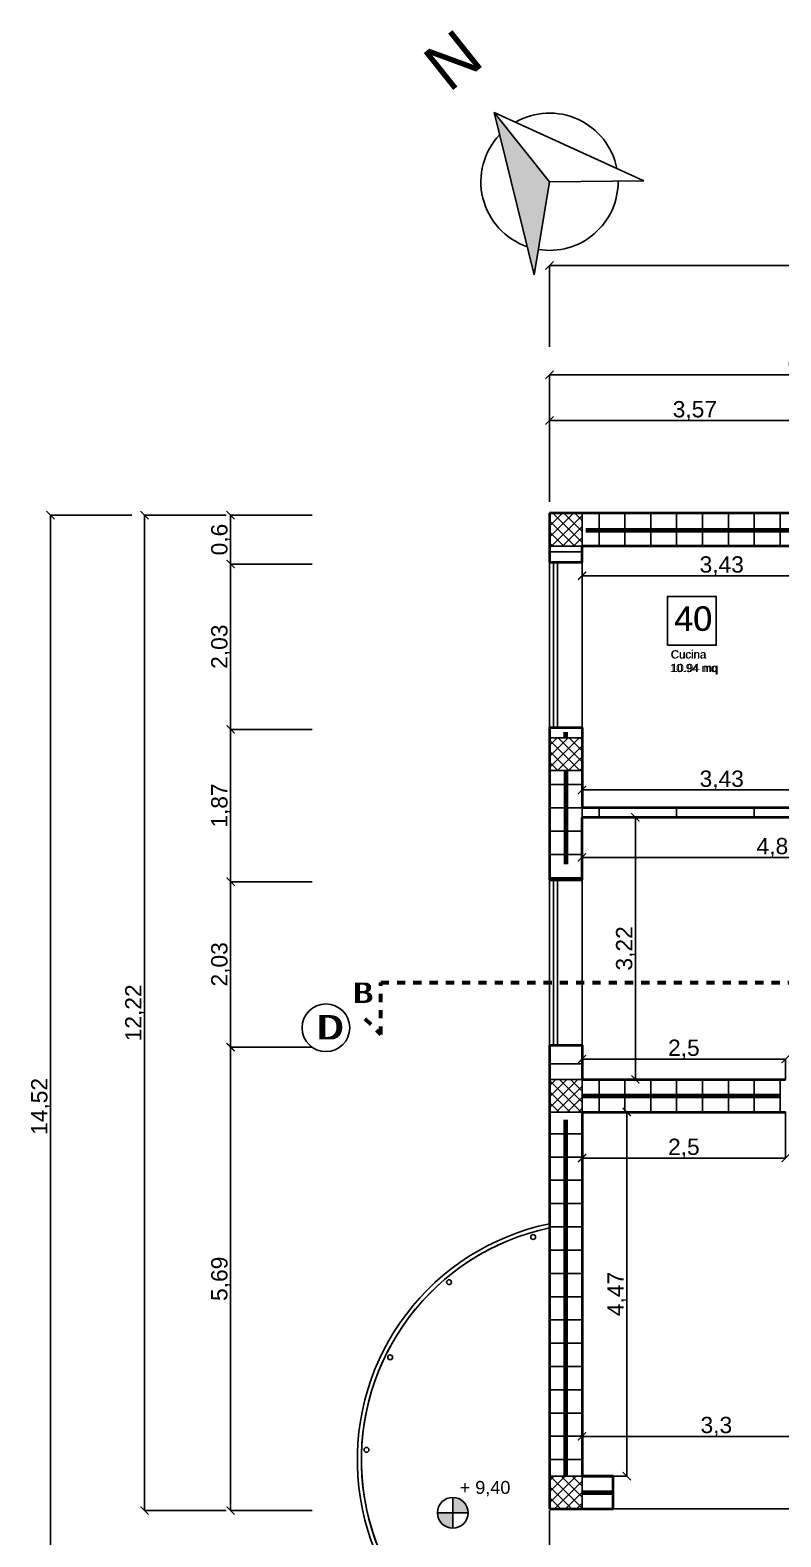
# Model space of a CAD drawing. Header units: millimetres. Extents: x 2459 to 3981, y 1231 to 4850.
# Drawn here: x 3721.84 to 3731.06, y 1279.73 to 1298.22 of the extents above; entities that cross this region are included whole.
import ezdxf
from ezdxf.enums import TextEntityAlignment as Align

# ---------------------------------------------------------------- set-up
doc = ezdxf.new("R2010")
doc.units = ezdxf.units.MM
doc.linetypes.add('JIS_02_0.7', pattern=[1.35, 0.75, -0.6])
doc.linetypes.add('TRATTEGGIATA', pattern=[0.75, 0.5, -0.25])
for name, color, linetype, lineweight in [('linee murature', 253, 'Continuous', 70), ('linee muri', 7, 'Continuous', 40), ('SEZIONI', 7, 'TRATTEGGIATA', 60)]:
    doc.layers.add(name, color=color, linetype=linetype, lineweight=lineweight)
doc.layers.add('quoteee', color=7, linetype='Continuous')
doc.styles.get("Standard").update_dxf_attribs({"font": 'arial.ttf'})
doc.dimstyles.new('Copia di ISO-25', dxfattribs={"dimtxt": 0.2, "dimasz": 0.1, "dimexe": 0, "dimexo": 0, "dimgap": 0, "dimtad": 3, "dimtxsty": 'Standard', "dimblk": 'ARCHTICK', "dimcen": -2.5, "dimclrd": 256, "dimclre": 256, "dimclrt": 256, "dimadec": 0, "dimazin": 0, "dimtfac": 1, "dimtmove": 2, "dimatfit": 3, "dimldrblk": 'ARCHTICK', "dimfxl": 1, "dimfxlon": 1, "dimtfillclr": 256, "dimlwd": -1, "dimlwe": -1, "dimarcsym": 0})

# ---------------------------------------------------------------- blocks, each defined once
blk = doc.blocks.new('_ArchTick')
at = {"color": 0, "linetype": 'ByBlock', "const_width": 0.15}
blk.add_lwpolyline([(-0.5, -0.5), (0.5, 0.5)], dxfattribs=at)
blk = doc.blocks.new('*D258')
at = {"layer": 'Defpoints', "color": 0, "lineweight": -3, "transparency": 16777216}
for p in [(3728.215, 1293.43), (3728.215, 1292.291), (3731.785, 1292.291)]:
    blk.add_point(p, dxfattribs=at)
at = {"layer": 'quoteee', "transparency": 16777216}
for p, q in [((3728.215, 1292.43), (3728.215, 1293.43)), ((3731.785, 1293.43), (3728.215, 1293.43)), ((3731.785, 1292.43), (3731.785, 1293.43))]:
    blk.add_line(p, q, dxfattribs=at)
at = {"layer": 'quoteee', "transparency": 16777216, "xscale": 0.1, "yscale": 0.1, "zscale": 0.1, "rotation": 180}
blk.add_blockref('_ArchTick', (3728.215, 1293.43), dxfattribs=at)
at = {"layer": 'quoteee', "transparency": 16777216, "xscale": 0.1, "yscale": 0.1, "zscale": 0.1}
blk.add_blockref('_ArchTick', (3731.785, 1293.43), dxfattribs=at)
at = {"layer": 'quoteee', "transparency": 16777216, "insert": (3730, 1293.55), "char_height": 0.2, "attachment_point": 5}
blk.add_mtext('3,57', dxfattribs=at)
blk = doc.blocks.new('*D259')
at = {"layer": 'Defpoints', "color": 0, "lineweight": -3, "transparency": 16777216}
for p in [(3734.605, 1293.99), (3728.215, 1292.291), (3734.605, 1292.291)]:
    blk.add_point(p, dxfattribs=at)
at = {"layer": 'quoteee', "transparency": 16777216}
for p, q in [((3728.215, 1292.99), (3728.215, 1293.99)), ((3728.215, 1293.99), (3734.605, 1293.99)), ((3734.605, 1292.99), (3734.605, 1293.99))]:
    blk.add_line(p, q, dxfattribs=at)
at = {"layer": 'quoteee', "transparency": 16777216, "xscale": 0.1, "yscale": 0.1, "zscale": 0.1, "rotation": 180}
blk.add_blockref('_ArchTick', (3728.215, 1293.99), dxfattribs=at)
at = {"layer": 'quoteee', "transparency": 16777216, "xscale": 0.1, "yscale": 0.1, "zscale": 0.1}
blk.add_blockref('_ArchTick', (3734.605, 1293.99), dxfattribs=at)
at = {"layer": 'quoteee', "transparency": 16777216, "insert": (3731.41, 1294.111), "char_height": 0.2, "attachment_point": 5}
blk.add_mtext('6,39', dxfattribs=at)
blk = doc.blocks.new('*D260')
at = {"layer": 'Defpoints', "color": 0, "lineweight": -3, "transparency": 16777216}
for p in [(3744.515, 1295.334), (3728.215, 1292.291), (3744.515, 1292.291)]:
    blk.add_point(p, dxfattribs=at)
at = {"layer": 'quoteee', "transparency": 16777216}
for p, q in [((3728.215, 1294.334), (3728.215, 1295.334)), ((3728.215, 1295.334), (3744.515, 1295.334)), ((3744.515, 1294.334), (3744.515, 1295.334))]:
    blk.add_line(p, q, dxfattribs=at)
at = {"layer": 'quoteee', "transparency": 16777216, "xscale": 0.1, "yscale": 0.1, "zscale": 0.1, "rotation": 180}
blk.add_blockref('_ArchTick', (3728.215, 1295.334), dxfattribs=at)
at = {"layer": 'quoteee', "transparency": 16777216, "xscale": 0.1, "yscale": 0.1, "zscale": 0.1}
blk.add_blockref('_ArchTick', (3744.515, 1295.334), dxfattribs=at)
at = {"layer": 'quoteee', "transparency": 16777216, "insert": (3736.365, 1295.455), "char_height": 0.2, "attachment_point": 5}
blk.add_mtext('16,3', dxfattribs=at)
blk = doc.blocks.new('*D211')
at = {"layer": 'Defpoints', "color": 0, "lineweight": -3, "transparency": 16777216}
for p in [(3728.215, 1292.268), (3724.298, 1291.668), (3728.215, 1291.668)]:
    blk.add_point(p, dxfattribs=at)
at = {"layer": 'quoteee', "transparency": 16777216}
for p, q in [((3725.298, 1292.268), (3724.298, 1292.268)), ((3724.298, 1292.268), (3724.298, 1291.668)), ((3725.298, 1291.668), (3724.298, 1291.668))]:
    blk.add_line(p, q, dxfattribs=at)
at = {"layer": 'quoteee', "transparency": 16777216, "xscale": 0.1, "yscale": 0.1, "zscale": 0.1}
for p, rotation in [((3724.298, 1292.268), 90), ((3724.298, 1291.668), 270)]:
    blk.add_blockref('_ArchTick', p, dxfattribs=dict(at, rotation=rotation))
at = {"layer": 'quoteee', "transparency": 16777216, "insert": (3724.178, 1291.968), "char_height": 0.2, "attachment_point": 5, "rotation": 90}
blk.add_mtext('0,6', dxfattribs=at)
blk = doc.blocks.new('*D212')
at = {"layer": 'Defpoints', "color": 0, "lineweight": -3, "transparency": 16777216}
for p in [(3728.215, 1291.668), (3724.298, 1289.638), (3728.215, 1289.638)]:
    blk.add_point(p, dxfattribs=at)
at = {"layer": 'quoteee', "transparency": 16777216}
for p, q in [((3725.298, 1291.668), (3724.298, 1291.668)), ((3724.298, 1291.668), (3724.298, 1289.638)), ((3725.298, 1289.638), (3724.298, 1289.638))]:
    blk.add_line(p, q, dxfattribs=at)
at = {"layer": 'quoteee', "transparency": 16777216, "xscale": 0.1, "yscale": 0.1, "zscale": 0.1}
for p, rotation in [((3724.298, 1291.668), 90), ((3724.298, 1289.638), 270)]:
    blk.add_blockref('_ArchTick', p, dxfattribs=dict(at, rotation=rotation))
at = {"layer": 'quoteee', "transparency": 16777216, "insert": (3724.178, 1290.653), "char_height": 0.2, "attachment_point": 5, "rotation": 90}
blk.add_mtext('2,03', dxfattribs=at)
blk = doc.blocks.new('*D213')
at = {"layer": 'Defpoints', "color": 0, "lineweight": -3, "transparency": 16777216}
for p in [(3728.215, 1289.638), (3724.298, 1287.768), (3728.215, 1287.768)]:
    blk.add_point(p, dxfattribs=at)
at = {"layer": 'quoteee', "transparency": 16777216}
for p, q in [((3725.298, 1289.638), (3724.298, 1289.638)), ((3724.298, 1289.638), (3724.298, 1287.768)), ((3725.298, 1287.768), (3724.298, 1287.768))]:
    blk.add_line(p, q, dxfattribs=at)
at = {"layer": 'quoteee', "transparency": 16777216, "xscale": 0.1, "yscale": 0.1, "zscale": 0.1}
for p, rotation in [((3724.298, 1289.638), 90), ((3724.298, 1287.768), 270)]:
    blk.add_blockref('_ArchTick', p, dxfattribs=dict(at, rotation=rotation))
at = {"layer": 'quoteee', "transparency": 16777216, "insert": (3724.178, 1288.703), "char_height": 0.2, "attachment_point": 5, "rotation": 90}
blk.add_mtext('1,87', dxfattribs=at)
blk = doc.blocks.new('*D214')
at = {"layer": 'Defpoints', "color": 0, "lineweight": -3, "transparency": 16777216}
for p in [(3728.215, 1287.768), (3724.298, 1285.738), (3728.215, 1285.738)]:
    blk.add_point(p, dxfattribs=at)
at = {"layer": 'quoteee', "transparency": 16777216}
for p, q in [((3725.298, 1287.768), (3724.298, 1287.768)), ((3724.298, 1287.768), (3724.298, 1285.738)), ((3725.298, 1285.738), (3724.298, 1285.738))]:
    blk.add_line(p, q, dxfattribs=at)
at = {"layer": 'quoteee', "transparency": 16777216, "xscale": 0.1, "yscale": 0.1, "zscale": 0.1}
for p, rotation in [((3724.298, 1287.768), 90), ((3724.298, 1285.738), 270)]:
    blk.add_blockref('_ArchTick', p, dxfattribs=dict(at, rotation=rotation))
at = {"layer": 'quoteee', "transparency": 16777216, "insert": (3724.178, 1286.753), "char_height": 0.2, "attachment_point": 5, "rotation": 90}
blk.add_mtext('2,03', dxfattribs=at)
blk = doc.blocks.new('*D215')
at = {"layer": 'Defpoints', "color": 0, "lineweight": -3, "transparency": 16777216}
for p in [(3728.215, 1285.738), (3724.298, 1280.048), (3728.215, 1280.048)]:
    blk.add_point(p, dxfattribs=at)
at = {"layer": 'quoteee', "transparency": 16777216}
for p, q in [((3725.298, 1285.738), (3724.298, 1285.738)), ((3724.298, 1285.738), (3724.298, 1280.048)), ((3725.298, 1280.048), (3724.298, 1280.048))]:
    blk.add_line(p, q, dxfattribs=at)
at = {"layer": 'quoteee', "transparency": 16777216, "xscale": 0.1, "yscale": 0.1, "zscale": 0.1}
for p, rotation in [((3724.298, 1285.738), 90), ((3724.298, 1280.048), 270)]:
    blk.add_blockref('_ArchTick', p, dxfattribs=dict(at, rotation=rotation))
at = {"layer": 'quoteee', "transparency": 16777216, "insert": (3724.178, 1282.893), "char_height": 0.2, "attachment_point": 5, "rotation": 90}
blk.add_mtext('5,69', dxfattribs=at)
blk = doc.blocks.new('*D216')
at = {"layer": 'Defpoints', "color": 0, "lineweight": -3, "transparency": 16777216}
for p in [(3723.242, 1292.268), (3728.215, 1292.268), (3728.215, 1280.048)]:
    blk.add_point(p, dxfattribs=at)
at = {"layer": 'quoteee', "transparency": 16777216}
for p, q in [((3724.242, 1292.268), (3723.242, 1292.268)), ((3723.242, 1280.048), (3723.242, 1292.268)), ((3724.242, 1280.048), (3723.242, 1280.048))]:
    blk.add_line(p, q, dxfattribs=at)
at = {"layer": 'quoteee', "transparency": 16777216, "xscale": 0.1, "yscale": 0.1, "zscale": 0.1}
for p, rotation in [((3723.242, 1292.268), 90), ((3723.242, 1280.048), 270)]:
    blk.add_blockref('_ArchTick', p, dxfattribs=dict(at, rotation=rotation))
at = {"layer": 'quoteee', "transparency": 16777216, "insert": (3723.122, 1286.158), "char_height": 0.2, "attachment_point": 5, "rotation": 90}
blk.add_mtext('12,22', dxfattribs=at)
blk = doc.blocks.new('*D217')
at = {"layer": 'Defpoints', "color": 0, "lineweight": -3, "transparency": 16777216}
for p in [(3722.087, 1292.268), (3728.215, 1292.268), (3728.215, 1277.749)]:
    blk.add_point(p, dxfattribs=at)
at = {"layer": 'quoteee', "transparency": 16777216}
for p, q in [((3723.087, 1292.268), (3722.087, 1292.268)), ((3722.087, 1277.749), (3722.087, 1292.268)), ((3723.087, 1277.749), (3722.087, 1277.749))]:
    blk.add_line(p, q, dxfattribs=at)
at = {"layer": 'quoteee', "transparency": 16777216, "xscale": 0.1, "yscale": 0.1, "zscale": 0.1}
for p, rotation in [((3722.087, 1292.268), 90), ((3722.087, 1277.749), 270)]:
    blk.add_blockref('_ArchTick', p, dxfattribs=dict(at, rotation=rotation))
at = {"layer": 'quoteee', "transparency": 16777216, "insert": (3721.967, 1285.009), "char_height": 0.2, "attachment_point": 5, "rotation": 90}
blk.add_mtext('14,52', dxfattribs=at)
blk = doc.blocks.new('*D225')
at = {"layer": 'Defpoints', "color": 0, "lineweight": -3, "transparency": 16777216}
for p in [(3728.215, 1280.048), (3744.515, 1280.048), (3744.515, 1279.202)]:
    blk.add_point(p, dxfattribs=at)
at = {"layer": 'quoteee', "transparency": 16777216}
for p, q in [((3728.215, 1280.048), (3728.215, 1279.202)), ((3744.515, 1280.048), (3744.515, 1279.202)), ((3728.215, 1279.202), (3744.515, 1279.202))]:
    blk.add_line(p, q, dxfattribs=at)
at = {"layer": 'quoteee', "transparency": 16777216, "xscale": 0.1, "yscale": 0.1, "zscale": 0.1, "rotation": 180}
blk.add_blockref('_ArchTick', (3728.215, 1279.202), dxfattribs=at)
at = {"layer": 'quoteee', "transparency": 16777216, "xscale": 0.1, "yscale": 0.1, "zscale": 0.1}
blk.add_blockref('_ArchTick', (3744.515, 1279.202), dxfattribs=at)
at = {"layer": 'quoteee', "transparency": 16777216, "insert": (3736.365, 1279.323), "char_height": 0.2, "attachment_point": 5}
blk.add_mtext('16,3', dxfattribs=at)
blk = doc.blocks.new('*D227')
at = {"layer": 'Defpoints', "color": 0, "lineweight": -3, "transparency": 16777216}
for p in [(3725.916, 1280.048), (3746.811, 1280.048), (3725.916, 1278.357)]:
    blk.add_point(p, dxfattribs=at)
at = {"layer": 'quoteee', "transparency": 16777216}
for p, q in [((3725.916, 1279.357), (3725.916, 1278.357)), ((3746.811, 1279.357), (3746.811, 1278.357)), ((3746.811, 1278.357), (3725.916, 1278.357))]:
    blk.add_line(p, q, dxfattribs=at)
at = {"layer": 'quoteee', "transparency": 16777216, "xscale": 0.1, "yscale": 0.1, "zscale": 0.1, "rotation": 180}
blk.add_blockref('_ArchTick', (3725.916, 1278.357), dxfattribs=at)
at = {"layer": 'quoteee', "transparency": 16777216, "xscale": 0.1, "yscale": 0.1, "zscale": 0.1}
blk.add_blockref('_ArchTick', (3746.811, 1278.357), dxfattribs=at)
at = {"layer": 'quoteee', "transparency": 16777216, "insert": (3736.364, 1278.477), "char_height": 0.2, "attachment_point": 5}
blk.add_mtext('20,9', dxfattribs=at)
blk = doc.blocks.new('*D410')
at = {"layer": 'Defpoints', "color": 0, "lineweight": -3, "transparency": 16777216}
for p in [(3728.615, 1291.889), (3732.045, 1291.889), (3732.045, 1291.524)]:
    blk.add_point(p, dxfattribs=at)
at = {"layer": 'quoteee', "transparency": 16777216}
for p, q in [((3728.615, 1291.889), (3728.615, 1291.524)), ((3732.045, 1291.889), (3732.045, 1291.524)), ((3728.615, 1291.524), (3732.045, 1291.524))]:
    blk.add_line(p, q, dxfattribs=at)
at = {"layer": 'quoteee', "transparency": 16777216, "xscale": 0.1, "yscale": 0.1, "zscale": 0.1, "rotation": 180}
blk.add_blockref('_ArchTick', (3728.615, 1291.524), dxfattribs=at)
at = {"layer": 'quoteee', "transparency": 16777216, "xscale": 0.1, "yscale": 0.1, "zscale": 0.1}
blk.add_blockref('_ArchTick', (3732.045, 1291.524), dxfattribs=at)
at = {"layer": 'quoteee', "transparency": 16777216, "insert": (3730.33, 1291.644), "char_height": 0.2, "attachment_point": 5}
blk.add_mtext('3,43', dxfattribs=at)
blk = doc.blocks.new('*D411')
at = {"layer": 'Defpoints', "color": 0, "lineweight": -3, "transparency": 16777216}
for p in [(3732.045, 1288.894), (3728.615, 1288.678), (3732.045, 1288.678)]:
    blk.add_point(p, dxfattribs=at)
at = {"layer": 'quoteee', "transparency": 16777216}
for p, q in [((3728.615, 1288.678), (3728.615, 1288.894)), ((3728.615, 1288.894), (3732.045, 1288.894)), ((3732.045, 1288.678), (3732.045, 1288.894))]:
    blk.add_line(p, q, dxfattribs=at)
at = {"layer": 'quoteee', "transparency": 16777216, "xscale": 0.1, "yscale": 0.1, "zscale": 0.1, "rotation": 180}
blk.add_blockref('_ArchTick', (3728.615, 1288.894), dxfattribs=at)
at = {"layer": 'quoteee', "transparency": 16777216, "xscale": 0.1, "yscale": 0.1, "zscale": 0.1}
blk.add_blockref('_ArchTick', (3732.045, 1288.894), dxfattribs=at)
at = {"layer": 'quoteee', "transparency": 16777216, "insert": (3730.33, 1289.014), "char_height": 0.2, "attachment_point": 5}
blk.add_mtext('3,43', dxfattribs=at)
blk = doc.blocks.new('*D418')
at = {"layer": 'Defpoints', "color": 0, "lineweight": -3, "transparency": 16777216}
for p in [(3731.115, 1285.591), (3728.615, 1285.341), (3731.115, 1285.341)]:
    blk.add_point(p, dxfattribs=at)
at = {"layer": 'quoteee', "transparency": 16777216}
for p, q in [((3728.615, 1285.341), (3728.615, 1285.591)), ((3728.615, 1285.591), (3731.115, 1285.591)), ((3731.115, 1285.341), (3731.115, 1285.591))]:
    blk.add_line(p, q, dxfattribs=at)
at = {"layer": 'quoteee', "transparency": 16777216, "xscale": 0.1, "yscale": 0.1, "zscale": 0.1, "rotation": 180}
blk.add_blockref('_ArchTick', (3728.615, 1285.591), dxfattribs=at)
at = {"layer": 'quoteee', "transparency": 16777216, "xscale": 0.1, "yscale": 0.1, "zscale": 0.1}
blk.add_blockref('_ArchTick', (3731.115, 1285.591), dxfattribs=at)
at = {"layer": 'quoteee', "transparency": 16777216, "insert": (3729.865, 1285.711), "char_height": 0.2, "attachment_point": 5}
blk.add_mtext('2,5', dxfattribs=at)
blk = doc.blocks.new('*D420')
at = {"layer": 'Defpoints', "color": 0, "lineweight": -3, "transparency": 16777216}
for p in [(3728.615, 1288.558), (3733.445, 1288.558), (3733.445, 1288.067)]:
    blk.add_point(p, dxfattribs=at)
at = {"layer": 'quoteee', "transparency": 16777216}
for p, q in [((3728.615, 1288.558), (3728.615, 1288.067)), ((3733.445, 1288.558), (3733.445, 1288.067)), ((3728.615, 1288.067), (3733.445, 1288.067))]:
    blk.add_line(p, q, dxfattribs=at)
at = {"layer": 'quoteee', "transparency": 16777216, "xscale": 0.1, "yscale": 0.1, "zscale": 0.1, "rotation": 180}
blk.add_blockref('_ArchTick', (3728.615, 1288.067), dxfattribs=at)
at = {"layer": 'quoteee', "transparency": 16777216, "xscale": 0.1, "yscale": 0.1, "zscale": 0.1}
blk.add_blockref('_ArchTick', (3733.445, 1288.067), dxfattribs=at)
at = {"layer": 'quoteee', "transparency": 16777216, "insert": (3731.03, 1288.187), "char_height": 0.2, "attachment_point": 5}
blk.add_mtext('4,83', dxfattribs=at)
blk = doc.blocks.new('*D421')
at = {"layer": 'Defpoints', "color": 0, "lineweight": -3, "transparency": 16777216}
for p in [(3729.776, 1288.558), (3729.27, 1285.341), (3729.776, 1285.341)]:
    blk.add_point(p, dxfattribs=at)
at = {"layer": 'quoteee', "transparency": 16777216}
for p, q in [((3729.776, 1288.558), (3729.27, 1288.558)), ((3729.27, 1288.558), (3729.27, 1285.341)), ((3729.776, 1285.341), (3729.27, 1285.341))]:
    blk.add_line(p, q, dxfattribs=at)
at = {"layer": 'quoteee', "transparency": 16777216, "xscale": 0.1, "yscale": 0.1, "zscale": 0.1}
for p, rotation in [((3729.27, 1288.558), 90), ((3729.27, 1285.341), 270)]:
    blk.add_blockref('_ArchTick', p, dxfattribs=dict(at, rotation=rotation))
at = {"layer": 'quoteee', "transparency": 16777216, "insert": (3729.15, 1286.949), "char_height": 0.2, "attachment_point": 5, "rotation": 90}
blk.add_mtext('3,22', dxfattribs=at)
blk = doc.blocks.new('*D433')
at = {"layer": 'Defpoints', "color": 0, "lineweight": -3, "transparency": 16777216}
for p in [(3728.615, 1284.941), (3731.115, 1284.941), (3731.115, 1284.375)]:
    blk.add_point(p, dxfattribs=at)
at = {"layer": 'quoteee', "transparency": 16777216}
for p, q in [((3728.615, 1284.941), (3728.615, 1284.375)), ((3731.115, 1284.941), (3731.115, 1284.375)), ((3728.615, 1284.375), (3731.115, 1284.375))]:
    blk.add_line(p, q, dxfattribs=at)
at = {"layer": 'quoteee', "transparency": 16777216, "xscale": 0.1, "yscale": 0.1, "zscale": 0.1, "rotation": 180}
blk.add_blockref('_ArchTick', (3728.615, 1284.375), dxfattribs=at)
at = {"layer": 'quoteee', "transparency": 16777216, "xscale": 0.1, "yscale": 0.1, "zscale": 0.1}
blk.add_blockref('_ArchTick', (3731.115, 1284.375), dxfattribs=at)
at = {"layer": 'quoteee', "transparency": 16777216, "insert": (3729.865, 1284.495), "char_height": 0.2, "attachment_point": 5}
blk.add_mtext('2,5', dxfattribs=at)
blk = doc.blocks.new('*D470')
at = {"layer": 'Defpoints', "color": 0, "lineweight": -3, "transparency": 16777216}
for p in [(3728.995, 1284.941), (3729.164, 1284.941), (3728.995, 1280.471)]:
    blk.add_point(p, dxfattribs=at)
at = {"layer": 'quoteee', "transparency": 16777216}
for p, q in [((3728.995, 1284.941), (3729.164, 1284.941)), ((3729.164, 1280.471), (3729.164, 1284.941)), ((3728.995, 1280.471), (3729.164, 1280.471))]:
    blk.add_line(p, q, dxfattribs=at)
at = {"layer": 'quoteee', "transparency": 16777216, "xscale": 0.1, "yscale": 0.1, "zscale": 0.1}
for p, rotation in [((3729.164, 1284.941), 90), ((3729.164, 1280.471), 270)]:
    blk.add_blockref('_ArchTick', p, dxfattribs=dict(at, rotation=rotation))
at = {"layer": 'quoteee', "transparency": 16777216, "insert": (3729.045, 1282.706), "char_height": 0.2, "attachment_point": 5, "rotation": 90}
blk.add_mtext('4,47', dxfattribs=at)
blk = doc.blocks.new('*D471')
at = {"layer": 'Defpoints', "color": 0, "lineweight": -3, "transparency": 16777216}
for p in [(3728.615, 1280.959), (3728.615, 1280.275), (3731.914, 1280.271)]:
    blk.add_point(p, dxfattribs=at)
at = {"layer": 'quoteee', "transparency": 16777216}
for p, q in [((3728.615, 1280.275), (3728.615, 1280.959)), ((3731.914, 1280.959), (3728.615, 1280.959)), ((3731.914, 1280.271), (3731.914, 1280.959))]:
    blk.add_line(p, q, dxfattribs=at)
at = {"layer": 'quoteee', "transparency": 16777216, "xscale": 0.1, "yscale": 0.1, "zscale": 0.1, "rotation": 180}
blk.add_blockref('_ArchTick', (3728.615, 1280.959), dxfattribs=at)
at = {"layer": 'quoteee', "transparency": 16777216, "xscale": 0.1, "yscale": 0.1, "zscale": 0.1}
blk.add_blockref('_ArchTick', (3731.914, 1280.959), dxfattribs=at)
at = {"layer": 'quoteee', "transparency": 16777216, "insert": (3730.264, 1281.08), "char_height": 0.2, "attachment_point": 5}
blk.add_mtext('3,3', dxfattribs=at)

msp = doc.modelspace()

# ---------------------------------------------------------------- hatches: boundary and pattern name
at = {"linetype": 'Continuous', "ltscale": 0.01}
h = msp.add_hatch(color=256, dxfattribs=at)
h.dxf.hatch_style = 1
h.paths.add_polyline_path([(3728.025545, 1295.217914), (3728.214742, 1296.360825), (3727.536763, 1297.210098)])
at = {"linetype": 'Continuous'}
h = msp.add_hatch(color=256, dxfattribs=at)
h.dxf.hatch_style = 1
h.paths.add_polyline_path([(3727.026722, 1280.209082), (3727.026722, 1280.020279), (3727.215525, 1280.020279, 0.414213562)])
h.paths.add_polyline_path([(3727.026722, 1280.020279), (3726.837919, 1280.020279, 0.414213562), (3727.026722, 1279.831476)])
h = msp.add_hatch(color=256)
h.dxf.hatch_style = 1
h.paths.add_polyline_path([(3727.026722, 1280.209082), (3727.026722, 1280.020279), (3727.215525, 1280.020279, 0.414213562)])
h.paths.add_polyline_path([(3727.026722, 1280.020279), (3726.837919, 1280.020279, 0.414213562), (3727.026722, 1279.831476)])

# ---------------------------------------------------------------- linework, layer by layer
for p, q in [((3727.536763, 1297.210098), (3729.373143, 1296.372967)), ((3727.536763, 1297.210098), (3728.025545, 1295.217914)), ((3728.214742, 1296.360825), (3727.536763, 1297.210098)), ((3727.536763, 1297.210098), (3729.373143, 1296.372967)), ((3727.536763, 1297.210098), (3728.025545, 1295.217914)), ((3728.214742, 1296.360825), (3727.536763, 1297.210098)), ((3728.025545, 1295.217914), (3728.214742, 1296.360825)), ((3728.025545, 1295.217914), (3728.214742, 1296.360825)), ((3729.373143, 1296.372967), (3728.214742, 1296.360825)), ((3729.373143, 1296.372967), (3728.214742, 1296.360825)), ((3728.614742, 1292.288923), (3728.214742, 1292.288923)), ((3728.214742, 1292.288923), (3728.214742, 1291.888923)), ((3728.614742, 1291.888923), (3728.614742, 1292.288923)), ((3728.214742, 1291.888923), (3728.614742, 1291.888923)), ((3728.214742, 1289.660565), (3728.214742, 1291.690565)), ((3728.214742, 1291.690565), (3728.214742, 1289.660565)), ((3728.214742, 1291.690565), (3728.214742, 1289.660565)), ((3728.214742, 1291.690565), (3728.214742, 1289.660565)), ((3728.264742, 1291.690565), (3728.264742, 1289.660565)), ((3728.264742, 1291.690565), (3728.264742, 1289.660565)), ((3728.264742, 1289.660565), (3728.264742, 1291.690565)), ((3728.264742, 1289.660565), (3728.264742, 1291.690565)), ((3728.314742, 1291.690565), (3728.314742, 1289.660565)), ((3728.314742, 1291.690565), (3728.314742, 1289.660565)), ((3728.614742, 1289.660565), (3728.614742, 1291.690565)), ((3728.614742, 1291.690565), (3728.614742, 1289.660565)), ((3728.614742, 1291.690565), (3728.614742, 1289.660565)), ((3728.614742, 1291.690565), (3728.614742, 1289.660565)), ((3730.262223, 1291.269824), (3729.662223, 1291.269824)), ((3729.662223, 1291.269824), (3729.662223, 1290.669824)), ((3730.262223, 1290.669824), (3730.262223, 1291.269824)), ((3729.662223, 1290.669824), (3730.262223, 1290.669824)), ((3728.264742, 1289.660565), (3728.264742, 1289.660565)), ((3728.264742, 1289.660565), (3728.264742, 1289.660565)), ((3728.614742, 1289.532995), (3728.214742, 1289.532995)), ((3728.214742, 1289.532995), (3728.214742, 1289.132995)), ((3728.614742, 1289.132995), (3728.614742, 1289.532995)), ((3728.214742, 1289.132995), (3728.614742, 1289.132995)), ((3728.614742, 1288.557882), (3728.614742, 1288.677882)), ((3728.214742, 1287.790565), (3728.214742, 1285.760565)), ((3728.214742, 1287.790565), (3728.214742, 1285.760565)), ((3728.214742, 1287.790565), (3728.214742, 1285.760565)), ((3728.264742, 1285.760565), (3728.264742, 1287.790565)), ((3728.314742, 1287.790565), (3728.314742, 1285.760565)), ((3728.614742, 1287.790565), (3728.614742, 1285.760565)), ((3728.614742, 1287.790565), (3728.614742, 1285.760565)), ((3728.614742, 1287.790565), (3728.614742, 1285.760565)), ((3728.614742, 1285.340565), (3728.214742, 1285.340565)), ((3728.214742, 1285.340565), (3728.214742, 1284.940565)), ((3728.614742, 1284.940565), (3728.614742, 1285.340565)), ((3728.214742, 1284.940565), (3728.614742, 1284.940565)), ((3728.614742, 1280.470565), (3728.214742, 1280.470565)), ((3728.214742, 1280.470565), (3728.214742, 1280.070565)), ((3728.614742, 1280.070565), (3728.614742, 1280.470565)), ((3727.026722, 1279.831476), (3727.026722, 1280.209082)), ((3726.837919, 1280.020279), (3727.215525, 1280.020279)), ((3728.214742, 1280.070565), (3728.614742, 1280.070565))]:
    msp.add_line(p, q)
for p, q in [((3731.784742, 1292.290565), (3728.214742, 1292.290565)), ((3728.214742, 1292.290565), (3728.214742, 1291.690565)), ((3728.214742, 1292.26785), (3728.235814, 1292.288923)), ((3728.214742, 1292.133146), (3728.370518, 1292.288923)), ((3728.214742, 1291.998443), (3728.505222, 1292.288923)), ((3728.214742, 1292.26785), (3728.235814, 1292.288923)), ((3728.214742, 1292.133146), (3728.370518, 1292.288923)), ((3728.214742, 1291.998443), (3728.505222, 1292.288923)), ((3728.524527, 1291.888923), (3728.214742, 1292.198708)), ((3728.524527, 1291.888923), (3728.214742, 1292.198708)), ((3728.239926, 1291.888923), (3728.614742, 1292.263739)), ((3728.239926, 1291.888923), (3728.614742, 1292.263739)), ((3728.614742, 1291.933411), (3728.25923, 1292.288923)), ((3728.614742, 1291.933411), (3728.25923, 1292.288923)), ((3728.614742, 1292.068115), (3728.393934, 1292.288923)), ((3728.614742, 1292.068115), (3728.393934, 1292.288923)), ((3728.614742, 1292.202819), (3728.528638, 1292.288923)), ((3728.614742, 1292.202819), (3728.528638, 1292.288923)), ((3728.823751, 1292.290565), (3728.823751, 1291.890565)), ((3728.823751, 1292.290565), (3728.823751, 1291.890565)), ((3729.141251, 1292.290565), (3729.141251, 1291.890565)), ((3729.141251, 1292.290565), (3729.141251, 1291.890565)), ((3729.458751, 1292.290565), (3729.458751, 1291.890565)), ((3729.458751, 1292.290565), (3729.458751, 1291.890565)), ((3729.776251, 1292.290565), (3729.776251, 1291.890565)), ((3729.776251, 1292.290565), (3729.776251, 1291.890565)), ((3730.093751, 1292.290565), (3730.093751, 1291.890565)), ((3730.093751, 1292.290565), (3730.093751, 1291.890565)), ((3730.411251, 1292.290565), (3730.411251, 1291.890565)), ((3730.411251, 1292.290565), (3730.411251, 1291.890565)), ((3730.728751, 1292.290565), (3730.728751, 1291.890565)), ((3730.728751, 1292.290565), (3730.728751, 1291.890565)), ((3731.046251, 1292.290565), (3731.046251, 1291.890565)), ((3731.046251, 1292.290565), (3731.046251, 1291.890565)), ((3728.389823, 1291.888923), (3728.214742, 1292.064004)), ((3728.389823, 1291.888923), (3728.214742, 1292.064004)), ((3728.37463, 1291.888923), (3728.614742, 1292.129035)), ((3728.37463, 1291.888923), (3728.614742, 1292.129035)), ((3728.255119, 1291.888923), (3728.214742, 1291.9293)), ((3728.255119, 1291.888923), (3728.214742, 1291.9293)), ((3728.509334, 1291.888923), (3728.614742, 1291.994331)), ((3728.509334, 1291.888923), (3728.614742, 1291.994331)), ((3728.614742, 1291.890565), (3731.784742, 1291.890565)), ((3728.614742, 1291.690565), (3728.614742, 1291.890565)), ((3728.214742, 1291.817823), (3728.614742, 1291.817823)), ((3728.214742, 1291.817823), (3728.614742, 1291.817823)), ((3728.214742, 1289.660565), (3728.214742, 1291.690565)), ((3728.214742, 1291.690565), (3728.214742, 1289.660565)), ((3728.214742, 1291.690565), (3728.214742, 1289.660565)), ((3728.214742, 1291.690565), (3728.214742, 1289.660565)), ((3728.214742, 1291.690565), (3728.614742, 1291.690565)), ((3728.264742, 1291.690565), (3728.264742, 1289.660565)), ((3728.264742, 1291.690565), (3728.264742, 1289.660565)), ((3728.614742, 1289.660565), (3728.614742, 1291.690565)), ((3728.614742, 1291.690565), (3728.614742, 1289.660565)), ((3728.614742, 1291.690565), (3728.614742, 1289.660565)), ((3728.614742, 1291.690565), (3728.614742, 1289.660565)), ((3728.214742, 1289.660565), (3728.214742, 1287.790565)), ((3728.214742, 1289.660565), (3728.614742, 1289.660565)), ((3728.614742, 1289.660565), (3728.614742, 1288.677882)), ((3728.214742, 1289.43907), (3728.308667, 1289.532995)), ((3728.214742, 1289.304366), (3728.443371, 1289.532995)), ((3728.214742, 1289.169662), (3728.578075, 1289.532995)), ((3728.214742, 1289.43907), (3728.308667, 1289.532995)), ((3728.214742, 1289.304366), (3728.443371, 1289.532995)), ((3728.214742, 1289.169662), (3728.578075, 1289.532995)), ((3728.586378, 1289.132995), (3728.214742, 1289.504631)), ((3728.586378, 1289.132995), (3728.214742, 1289.504631)), ((3728.312779, 1289.132995), (3728.614742, 1289.434958)), ((3728.312779, 1289.132995), (3728.614742, 1289.434958)), ((3728.614742, 1289.239335), (3728.321081, 1289.532995)), ((3728.614742, 1289.239335), (3728.321081, 1289.532995)), ((3728.414742, 1289.534637), (3728.414742, 1289.602028)), ((3728.614742, 1289.374038), (3728.455785, 1289.532995)), ((3728.614742, 1289.374038), (3728.455785, 1289.532995)), ((3728.614742, 1289.508742), (3728.590489, 1289.532995)), ((3728.614742, 1289.508742), (3728.590489, 1289.532995)), ((3728.451674, 1289.132995), (3728.214742, 1289.369927)), ((3728.451674, 1289.132995), (3728.214742, 1289.369927)), ((3728.31697, 1289.132995), (3728.214742, 1289.235223)), ((3728.31697, 1289.132995), (3728.214742, 1289.235223)), ((3728.447483, 1289.132995), (3728.614742, 1289.300254)), ((3728.447483, 1289.132995), (3728.614742, 1289.300254)), ((3728.582186, 1289.132995), (3728.614742, 1289.16555)), ((3728.582186, 1289.132995), (3728.614742, 1289.16555)), ((3728.214742, 1288.960323), (3728.614742, 1288.960323)), ((3728.214742, 1288.960323), (3728.614742, 1288.960323)), ((3728.214742, 1288.674573), (3728.614742, 1288.674573)), ((3728.214742, 1288.674573), (3728.614742, 1288.674573)), ((3728.614742, 1288.677882), (3732.044742, 1288.677882)), ((3728.614742, 1288.557882), (3728.614742, 1288.677882)), ((3732.284742, 1288.557882), (3728.614742, 1288.557882)), ((3728.614742, 1287.790565), (3728.614742, 1288.557882)), ((3728.823751, 1288.557882), (3728.823751, 1288.677882)), ((3728.823751, 1288.557882), (3728.823751, 1288.677882)), ((3729.776251, 1288.557882), (3729.776251, 1288.677882)), ((3729.776251, 1288.557882), (3729.776251, 1288.677882)), ((3730.728751, 1288.557882), (3730.728751, 1288.677882)), ((3730.728751, 1288.557882), (3730.728751, 1288.677882)), ((3728.214742, 1288.388823), (3728.614742, 1288.388823)), ((3728.214742, 1288.388823), (3728.614742, 1288.388823)), ((3728.214742, 1288.103073), (3728.614742, 1288.103073)), ((3728.214742, 1288.103073), (3728.614742, 1288.103073)), ((3728.214742, 1287.817323), (3728.614742, 1287.817323)), ((3728.214742, 1287.817323), (3728.614742, 1287.817323)), ((3728.214742, 1287.790565), (3728.214742, 1285.760565)), ((3728.214742, 1287.790565), (3728.214742, 1285.760565)), ((3728.214742, 1287.790565), (3728.214742, 1285.760565)), ((3728.214742, 1287.790565), (3728.614742, 1287.790565)), ((3728.614742, 1287.790565), (3728.614742, 1285.760565)), ((3728.614742, 1287.790565), (3728.614742, 1285.760565)), ((3728.614742, 1287.790565), (3728.614742, 1285.760565)), ((3728.214742, 1285.760565), (3728.214742, 1280.070565)), ((3728.214742, 1285.760565), (3728.614742, 1285.760565)), ((3728.614742, 1285.760565), (3728.614742, 1285.340565)), ((3728.214742, 1285.531323), (3728.614742, 1285.531323)), ((3728.214742, 1285.531323), (3728.614742, 1285.531323)), ((3728.214742, 1285.26325), (3728.292056, 1285.340565)), ((3728.214742, 1285.128547), (3728.42676, 1285.340565)), ((3728.214742, 1284.993843), (3728.561464, 1285.340565)), ((3728.214742, 1285.26325), (3728.292056, 1285.340565)), ((3728.214742, 1285.128547), (3728.42676, 1285.340565)), ((3728.214742, 1284.993843), (3728.561464, 1285.340565)), ((3728.602989, 1284.940565), (3728.214742, 1285.328812)), ((3728.602989, 1284.940565), (3728.214742, 1285.328812)), ((3728.468285, 1284.940565), (3728.214742, 1285.194108)), ((3728.468285, 1284.940565), (3728.214742, 1285.194108)), ((3728.296168, 1284.940565), (3728.614742, 1285.259139)), ((3728.296168, 1284.940565), (3728.614742, 1285.259139)), ((3728.614742, 1285.063515), (3728.337693, 1285.340565)), ((3728.614742, 1285.063515), (3728.337693, 1285.340565)), ((3728.614742, 1285.198219), (3728.472396, 1285.340565)), ((3728.614742, 1285.198219), (3728.472396, 1285.340565)), ((3728.614742, 1285.332923), (3728.6071, 1285.340565)), ((3728.614742, 1285.332923), (3728.6071, 1285.340565)), ((3728.614742, 1285.340565), (3731.114742, 1285.340565)), ((3728.823751, 1285.340565), (3728.823751, 1284.940565)), ((3728.823751, 1285.340565), (3728.823751, 1284.940565)), ((3729.141251, 1285.340565), (3729.141251, 1284.940565)), ((3729.141251, 1285.340565), (3729.141251, 1284.940565)), ((3729.458751, 1285.340565), (3729.458751, 1284.940565)), ((3729.458751, 1285.340565), (3729.458751, 1284.940565)), ((3729.776251, 1285.340565), (3729.776251, 1284.940565)), ((3729.776251, 1285.340565), (3729.776251, 1284.940565)), ((3730.093751, 1285.340565), (3730.093751, 1284.940565)), ((3730.093751, 1285.340565), (3730.093751, 1284.940565)), ((3730.411251, 1285.340565), (3730.411251, 1284.940565)), ((3730.411251, 1285.340565), (3730.411251, 1284.940565)), ((3730.728751, 1285.340565), (3730.728751, 1284.940565)), ((3730.728751, 1285.340565), (3730.728751, 1284.940565)), ((3731.046251, 1285.340565), (3731.046251, 1284.940565)), ((3731.046251, 1285.340565), (3731.046251, 1284.940565)), ((3728.333581, 1284.940565), (3728.214742, 1285.059404)), ((3728.333581, 1284.940565), (3728.214742, 1285.059404)), ((3728.430871, 1284.940565), (3728.614742, 1285.124435)), ((3728.430871, 1284.940565), (3728.614742, 1285.124435)), ((3728.565575, 1284.940565), (3728.614742, 1284.989731)), ((3728.565575, 1284.940565), (3728.614742, 1284.989731)), ((3728.614742, 1284.940565), (3728.614742, 1280.670565)), ((3728.614742, 1284.940565), (3731.114742, 1284.940565)), ((3728.214742, 1284.674073), (3728.614742, 1284.674073)), ((3728.214742, 1284.674073), (3728.614742, 1284.674073)), ((3728.214742, 1284.388323), (3728.614742, 1284.388323)), ((3728.214742, 1284.388323), (3728.614742, 1284.388323)), ((3728.214742, 1284.102573), (3728.614742, 1284.102573)), ((3728.214742, 1284.102573), (3728.614742, 1284.102573)), ((3728.214742, 1283.816823), (3728.614742, 1283.816823)), ((3728.214742, 1283.816823), (3728.614742, 1283.816823)), ((3728.214742, 1283.531073), (3728.614742, 1283.531073)), ((3728.214742, 1283.531073), (3728.614742, 1283.531073)), ((3728.214742, 1283.245323), (3728.614742, 1283.245323)), ((3728.214742, 1283.245323), (3728.614742, 1283.245323)), ((3728.214742, 1282.959573), (3728.614742, 1282.959573)), ((3728.214742, 1282.959573), (3728.614742, 1282.959573)), ((3728.214742, 1282.673823), (3728.614742, 1282.673823)), ((3728.214742, 1282.673823), (3728.614742, 1282.673823)), ((3728.214742, 1282.388073), (3728.614742, 1282.388073)), ((3728.214742, 1282.388073), (3728.614742, 1282.388073)), ((3728.214742, 1282.102323), (3728.614742, 1282.102323)), ((3728.214742, 1282.102323), (3728.614742, 1282.102323)), ((3728.214742, 1281.816573), (3728.614742, 1281.816573)), ((3728.214742, 1281.816573), (3728.614742, 1281.816573)), ((3728.214742, 1281.530823), (3728.614742, 1281.530823)), ((3728.214742, 1281.530823), (3728.614742, 1281.530823)), ((3728.214742, 1281.245073), (3728.614742, 1281.245073)), ((3728.214742, 1281.245073), (3728.614742, 1281.245073)), ((3728.214742, 1280.959323), (3728.614742, 1280.959323)), ((3728.214742, 1280.959323), (3728.614742, 1280.959323)), ((3728.214742, 1280.673573), (3728.614742, 1280.673573)), ((3728.214742, 1280.673573), (3728.614742, 1280.673573)), ((3728.214742, 1280.413912), (3728.271394, 1280.470565)), ((3728.214742, 1280.279208), (3728.406098, 1280.470565)), ((3728.214742, 1280.144504), (3728.540802, 1280.470565)), ((3728.214742, 1280.413912), (3728.271394, 1280.470565)), ((3728.214742, 1280.279208), (3728.406098, 1280.470565)), ((3728.214742, 1280.144504), (3728.540802, 1280.470565)), ((3728.614742, 1280.079473), (3728.22365, 1280.470565)), ((3728.614742, 1280.079473), (3728.22365, 1280.470565)), ((3728.275506, 1280.070565), (3728.614742, 1280.409801)), ((3728.275506, 1280.070565), (3728.614742, 1280.409801)), ((3728.614742, 1280.214177), (3728.358354, 1280.470565)), ((3728.614742, 1280.214177), (3728.358354, 1280.470565)), ((3728.614742, 1280.348881), (3728.493058, 1280.470565)), ((3728.614742, 1280.348881), (3728.493058, 1280.470565)), ((3728.994742, 1280.470565), (3728.614742, 1280.470565)), ((3728.814742, 1280.470565), (3728.994742, 1280.470565)), ((3728.994742, 1280.070565), (3728.994742, 1280.470565)), ((3728.994742, 1280.070565), (3728.994742, 1280.470565)), ((3727.026722, 1279.831476), (3727.026722, 1280.209082)), ((3728.488947, 1280.070565), (3728.214742, 1280.344769)), ((3728.488947, 1280.070565), (3728.214742, 1280.344769)), ((3728.354243, 1280.070565), (3728.214742, 1280.210066)), ((3728.354243, 1280.070565), (3728.214742, 1280.210066)), ((3728.41021, 1280.070565), (3728.614742, 1280.275097)), ((3728.41021, 1280.070565), (3728.614742, 1280.275097)), ((3726.837919, 1280.020279), (3727.215525, 1280.020279)), ((3728.219539, 1280.070565), (3728.214742, 1280.075362)), ((3728.219539, 1280.070565), (3728.214742, 1280.075362)), ((3728.214742, 1280.070565), (3728.994742, 1280.070565)), ((3728.214742, 1280.070565), (3728.994742, 1280.070565)), ((3728.544914, 1280.070565), (3728.614742, 1280.140393)), ((3728.544914, 1280.070565), (3728.614742, 1280.140393))]:
    msp.add_line(p, q, dxfattribs=at)
at = {"lineweight": 70}
msp.add_line((3728.414742, 1289.534637), (3728.414742, 1289.602028), dxfattribs=at)
at = {"linetype": 'Continuous', "ltscale": 0.01}
for p, q in [((3728.614742, 1280.670565), (3728.614742, 1280.470565)), ((3728.614742, 1280.470565), (3728.994742, 1280.470565))]:
    msp.add_line(p, q, dxfattribs=at)
at = {"linetype": 'Continuous', "ltscale": 0.04}
msp.add_line((3728.994742, 1280.070565), (3731.662214, 1280.070565), dxfattribs=at)
at = {"ltscale": 0.04}
msp.add_line((3728.994742, 1280.070565), (3731.662214, 1280.070565), dxfattribs=at)
at = {"linetype": 'Continuous'}
for points in [[(3728.214742, 1291.888923), (3728.614742, 1291.888923), (3728.614742, 1292.288923), (3728.214742, 1292.288923)], [(3729.662223, 1290.669824), (3730.262223, 1290.669824), (3730.262223, 1291.269824), (3729.662223, 1291.269824)], [(3728.214742, 1289.132995), (3728.614742, 1289.132995), (3728.614742, 1289.532995), (3728.214742, 1289.532995)], [(3728.214742, 1284.940565), (3728.614742, 1284.940565), (3728.614742, 1285.340565), (3728.214742, 1285.340565)], [(3728.214742, 1280.070565), (3728.614742, 1280.070565), (3728.614742, 1280.470565), (3728.214742, 1280.470565)]]:
    msp.add_lwpolyline(points, close=True, dxfattribs=at)
for points in [[(3728.264742, 1289.660565), (3728.264742, 1289.660565), (3728.264742, 1291.690565)], [(3728.264742, 1289.660565), (3728.264742, 1289.660565), (3728.264742, 1291.690565)], [(3728.314742, 1291.690565), (3728.314742, 1289.660565)], [(3728.314742, 1291.690565), (3728.314742, 1289.660565)], [(3728.264742, 1285.760565), (3728.264742, 1287.790565)], [(3728.314742, 1287.790565), (3728.314742, 1285.760565)]]:
    msp.add_lwpolyline(points, dxfattribs=at)
at = {"linetype": 'Continuous', "ltscale": 0.01}
msp.add_circle((3725.468933, 1285.974543), 0.292842, dxfattribs=at)
at = {"ltscale": 0.01}
msp.add_circle((3725.468933, 1285.974543), 0.292842, dxfattribs=at)
at = {"linetype": 'Continuous'}
for centre, radius in [((3728.014742, 1283.405981), 0.03), ((3726.98121, 1282.852458), 0.03), ((3726.257967, 1281.929693), 0.03), ((3725.967409, 1280.793844), 0.03), ((3727.026722, 1280.020279), 0.188803)]:
    msp.add_circle(centre, radius, dxfattribs=at)
for centre, radius in [((3728.014742, 1283.405981), 0.03), ((3726.98121, 1282.852458), 0.03), ((3726.257967, 1281.929693), 0.03), ((3725.967409, 1280.793844), 0.03), ((3727.026722, 1280.020279), 0.188803)]:
    msp.add_circle(centre, radius)
for centre, radius, start, end in [((3728.214742, 1296.360825), 0.842862, 11.1686467, 119.8186945), ((3728.214742, 1296.360825), 0.842862, 11.1686467, 119.8186945), ((3728.214742, 1296.360825), 0.842862, 136.5446132, 251.0258035), ((3728.214742, 1296.360825), 0.842862, 136.5446132, 251.0258035), ((3728.214742, 1296.360825), 0.842862, 260.6005281, 0.6005281), ((3728.214742, 1296.360825), 0.842862, 260.6005281, 0.6005281), ((3728.814742, 1280.670565), 2.91, 101.8989098, 348.1010902), ((3728.814742, 1280.670565), 2.91, 101.8989098, 349.1053684)]:
    msp.add_arc(centre, radius, start, end)
at = {"linetype": 'Continuous', "ltscale": 0.02}
msp.add_arc((3728.814742, 1280.670565), 2.96, 101.6950504, 348.3049496, dxfattribs=at)
at = {"ltscale": 0.02}
msp.add_arc((3728.814742, 1280.670565), 2.96, 101.6950504, 348.3049496, dxfattribs=at)
at = {"linetype": 'Continuous'}
msp.add_arc((3728.814742, 1280.670565), 2.91, 101.8989098, 348.1010902, dxfattribs=at)
msp.add_arc((3728.814742, 1280.670565), 2.91, 101.8989098, 348.1010902, dxfattribs=at)
at = {"layer": 'linee murature', "linetype": 'Continuous'}
for p, q in [((3728.659475, 1292.083401), (3731.196082, 1292.083401)), ((3728.414742, 1289.134637), (3728.414742, 1287.984723)), ((3728.614742, 1285.140565), (3731.053225, 1285.140565)), ((3728.414742, 1280.470565), (3728.414742, 1284.845502)), ((3728.614742, 1280.270565), (3728.978829, 1280.270565))]:
    msp.add_line(p, q, dxfattribs=at)
at = {"layer": 'linee murature', "lineweight": 70}
for p, q in [((3728.659475, 1292.083401), (3731.196082, 1292.083401)), ((3728.414742, 1289.134637), (3728.414742, 1287.984723)), ((3728.614742, 1285.140565), (3731.053225, 1285.140565)), ((3728.414742, 1280.470565), (3728.414742, 1284.845502)), ((3728.614742, 1280.270565), (3728.978829, 1280.270565))]:
    msp.add_line(p, q, dxfattribs=at)
at = {"layer": 'linee muri'}
for p, q in [((3731.784742, 1292.290565), (3728.214742, 1292.290565)), ((3728.214742, 1292.290565), (3728.214742, 1291.690565)), ((3728.614742, 1291.890565), (3731.784742, 1291.890565)), ((3728.614742, 1291.690565), (3728.614742, 1291.890565)), ((3728.214742, 1291.690565), (3728.614742, 1291.690565)), ((3728.214742, 1289.660565), (3728.214742, 1287.790565)), ((3728.214742, 1289.660565), (3728.614742, 1289.660565)), ((3728.614742, 1289.660565), (3728.614742, 1288.677882)), ((3728.614742, 1288.677882), (3732.044742, 1288.677882)), ((3732.284742, 1288.557882), (3728.614742, 1288.557882)), ((3728.614742, 1287.790565), (3728.614742, 1288.557882)), ((3728.214742, 1287.790565), (3728.614742, 1287.790565)), ((3728.214742, 1285.760565), (3728.214742, 1280.070565)), ((3728.214742, 1285.760565), (3728.614742, 1285.760565)), ((3728.614742, 1285.760565), (3728.614742, 1285.340565)), ((3728.614742, 1285.340565), (3731.114742, 1285.340565)), ((3728.614742, 1284.940565), (3728.614742, 1280.670565)), ((3728.614742, 1284.940565), (3731.114742, 1284.940565)), ((3728.994742, 1280.470565), (3728.614742, 1280.470565)), ((3728.814742, 1280.470565), (3728.994742, 1280.470565)), ((3728.994742, 1280.070565), (3728.994742, 1280.470565)), ((3728.994742, 1280.070565), (3728.994742, 1280.470565)), ((3728.214742, 1280.070565), (3728.994742, 1280.070565)), ((3728.214742, 1280.070565), (3728.994742, 1280.070565))]:
    msp.add_line(p, q, dxfattribs=at)
at = {"layer": 'linee muri', "ltscale": 0.01}
for p, q in [((3728.614742, 1280.670565), (3728.614742, 1280.470565)), ((3728.614742, 1280.470565), (3728.994742, 1280.470565))]:
    msp.add_line(p, q, dxfattribs=at)
at = {"layer": 'SEZIONI', "linetype": 'JIS_02_0.7', "ltscale": 0.01}
msp.add_lwpolyline([(3725.947732, 1286.084852), (3726.141823, 1285.890762), (3726.141823, 1286.530565), (3746.747753, 1286.530565), (3746.747753, 1285.890762), (3746.941843, 1286.084852)], dxfattribs=at)

# ---------------------------------------------------------------- texts
msp.add_text('N', height=0.578782, rotation=38.6005281).set_placement((3727.026935, 1297.854883), align=Align.MIDDLE_CENTER)
msp.add_text('N', height=0.578782, rotation=38.6005281).set_placement((3727.026935, 1297.854883), align=Align.MIDDLE_CENTER)
at = {"linetype": 'Continuous'}
for s, height, p in [('40', 0.3, (3729.744344, 1290.847396)), ('Cucina', 0.1, (3729.701565, 1290.507932)), ('10.94 mq', 0.1, (3729.693311, 1290.340856)), ('B', 0.25, (3725.798559, 1286.280565, 1)), ('D', 0.3, (3725.354719, 1285.830976))]:
    msp.add_text(s, height=height, dxfattribs=at).set_placement(p)
at = {"linetype": 'Continuous', "insert": (3729.749664, 1291.148623), "char_height": 0.3, "attachment_point": 1}
msp.add_mtext('40', dxfattribs=at)
at = {"linetype": 'Continuous', "attachment_point": 1}
for s, width, gutter_width, heights, insert, char_height in [('Cucina\\P10.94 mq', 0.6, 12.5, [0], (3729.708523, 1290.609638), 0.1), ('+ 9,40', 0.66249947, 0.941295, [0.444], (3727.111055, 1280.41138), 0.1590046)]:
    msp.add_mtext_dynamic_manual_height_columns(s, width=width, gutter_width=gutter_width, heights=heights, dxfattribs=dict(at, insert=insert, char_height=char_height))
at = {"linetype": 'Continuous', "ltscale": 0.01, "attachment_point": 1}
for s, width, insert, char_height in [('B', 3.244603, (3725.824139, 1286.530565, 1), 0.25), ('D', 10.83201471, (3725.387051, 1286.130976), 0.3)]:
    msp.add_mtext_dynamic_manual_height_columns(s, width=width, gutter_width=12.5, heights=[0], dxfattribs=dict(at, insert=insert, char_height=char_height))

# ---------------------------------------------------------------- dimensions: what is measured, and where the dimension line sits
at = {"layer": 'quoteee'}
for base, p1, p2, picture, middle in [((3744.514742, 1295.334483), (3728.214742, 1292.290565), (3744.514742, 1292.290565), '*D260', (3736.364742, 1295.454674)), ((3734.604742, 1293.99042), (3728.214742, 1292.290565), (3734.604742, 1292.290565), '*D259', (3731.409742, 1294.110611)), ((3728.214742, 1293.429557), (3731.784742, 1292.290565), (3728.214742, 1292.290565), '*D258', (3729.999742, 1293.549748)), ((3732.044742, 1291.524039), (3728.614742, 1291.888923), (3732.044742, 1291.888923), '*D410', (3730.329742, 1291.64423)), ((3732.044742, 1288.893854), (3728.614742, 1288.677882), (3732.044742, 1288.677882), '*D411', (3730.329742, 1289.014045)), ((3733.444742, 1288.066975), (3728.614742, 1288.557882), (3733.444742, 1288.557882), '*D420', (3731.029742, 1288.187166)), ((3731.114742, 1285.590808), (3728.614742, 1285.340565), (3731.114742, 1285.340565), '*D418', (3729.864742, 1285.710999)), ((3731.114742, 1284.375185), (3728.614742, 1284.940565), (3731.114742, 1284.940565), '*D433', (3729.864742, 1284.495376)), ((3728.614742, 1280.959323), (3731.913966, 1280.270565), (3728.614742, 1280.275097), '*D471', (3730.264354, 1281.079514)), ((3725.91619, 1278.356794), (3746.811205, 1280.04785), (3725.91619, 1280.04785), '*D227', (3736.363698, 1278.476985)), ((3744.514742, 1279.202466), (3728.214742, 1280.04785), (3744.514742, 1280.04785), '*D225', (3736.364742, 1279.322657))]:
    dim = msp.add_linear_dim(base=base, p1=p1, p2=p2, dimstyle='Copia di ISO-25', dxfattribs=at)
    dim.commit()
    dim.dimension.update_dxf_attribs({"geometry": picture, "text_midpoint": middle})
for base, p1, p2, picture, middle in [((3722.087435, 1292.26785), (3728.214742, 1277.749299), (3728.214742, 1292.26785), '*D217', (3721.967244, 1285.008575)), ((3723.242105, 1292.26785), (3728.214742, 1280.04785), (3728.214742, 1292.26785), '*D216', (3723.121914, 1286.15785)), ((3724.297702, 1291.66785), (3728.214742, 1292.26785), (3728.214742, 1291.66785), '*D211', (3724.177511, 1291.96785)), ((3724.297702, 1289.63785), (3728.214742, 1291.66785), (3728.214742, 1289.63785), '*D212', (3724.177511, 1290.65285)), ((3724.297702, 1287.76785), (3728.214742, 1289.63785), (3728.214742, 1287.76785), '*D213', (3724.177511, 1288.70285)), ((3729.269733, 1285.340565), (3729.776251, 1288.557882), (3729.776251, 1285.340565), '*D421', (3729.149542, 1286.949223)), ((3724.297702, 1285.73785), (3728.214742, 1287.76785), (3728.214742, 1285.73785), '*D214', (3724.177511, 1286.75285)), ((3724.297702, 1280.04785), (3728.214742, 1285.73785), (3728.214742, 1280.04785), '*D215', (3724.177511, 1282.89285)), ((3729.164334, 1284.940565), (3728.994742, 1280.470565), (3728.994742, 1284.940565), '*D470', (3729.044552, 1282.705565))]:
    dim = msp.add_linear_dim(base=base, p1=p1, p2=p2, angle=90, dimstyle='Copia di ISO-25', dxfattribs=at)
    dim.commit()
    dim.dimension.update_dxf_attribs({"geometry": picture, "text_midpoint": middle})

doc.saveas('drawing.dxf')
